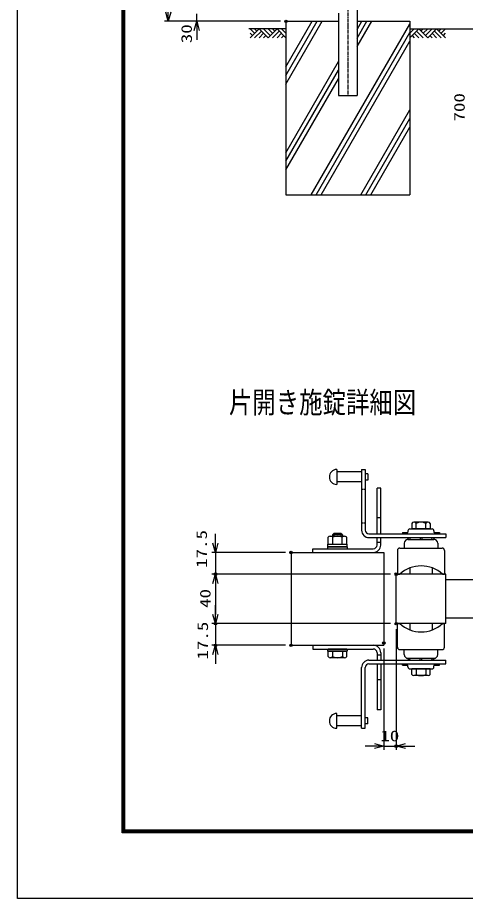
# Model space of a CAD drawing. Units: millimetres, scale not verified, with parts at other scales. Extents: x -6300 to 6300, y -4454 to 4456.
# Drawn here: x -6300 to -4491, y -4454 to -897 of the extents above; entities that cross this region are included whole.
import ezdxf
from ezdxf.enums import TextEntityAlignment as Align

# ---------------------------------------------------------------- set-up
doc = ezdxf.new("R2010")
doc.units = ezdxf.units.MM
doc.header["$LTSCALE"] = 20
doc.header["$PDMODE"] = 32
doc.header["$PDSIZE"] = 10
doc.linetypes.add('USER2', pattern=[0.375, 0.25, -0.125])
doc.linetypes.add('USER3', pattern=[1.125, 0.75, -0.125, 0.125, -0.125])
for name, color, linetype, lineweight in [('0-0_WAKU', 7, 'Continuous', 25), ('0-1_0', 4, 'Continuous', 25), ('0-7_LAYER03', 7, 'Continuous', 25), ('0-8_EXTCNT-LMEC0', 4, 'Continuous', 25), ('0-9_EXTCNT-L', 7, 'Continuous', 25), ('0-B_六角ボルト', 2, 'Continuous', 25)]:
    doc.layers.add(name, color=color, linetype=linetype, lineweight=lineweight)
doc.layers.add('0-2_DEFPOINTS', color=7, linetype='Continuous')
doc.layers.add('0-D_D-TITLE', color=7, linetype='Continuous')
doc.styles.add('ＭＳ ゴシック', font='')
doc.styles.get('ＭＳ ゴシック').set_extended_font_data('MS Gothic')

# ---------------------------------------------------------------- blocks, each defined once
blk = doc.blocks.new('_Open30')
at = {"layer": '0-1_0', "color": 2}
blk.add_line((0, 0), (-20, 0), dxfattribs=at)
blk.add_lwpolyline([(-20, 5.36), (0, 0), (-20, -5.36)], dxfattribs=at)

msp = doc.modelspace()

# ---------------------------------------------------------------- linework, layer by layer
at = {"layer": '0-0_WAKU', "color": 3}
msp.add_lwpolyline([(-6300.31, 4456.33), (6299.69, 4456.33), (6299.69, -4453.67), (-6300.31, -4453.67)], close=True, dxfattribs=at)
at = {"layer": '0-1_0', "color": 7, "linetype": 'USER3'}
msp.add_line((-4966.15, 1507.35), (-4966.15, -1211.96), dxfattribs=at)
at = {"layer": '0-1_0', "color": 7}
for p, q in [((-4928.65, 157.82), (-4928.65, -1211.96)), ((-5003.65, -878.36), (-5003.65, -1211.96)), ((-5216.15, -911.96), (-5216.15, -1611.96)), ((-5216.15, -911.96), (-5003.65, -911.96)), ((-5216.15, -1165.54), (-5069.75, -911.96)), ((-5216.15, -1130.9), (-5089.75, -911.96)), ((-5216.15, -1096.26), (-5109.75, -911.96)), ((-5113.89, -1611.96), (-4716.15, -923.05)), ((-4928.65, -911.96), (-4716.15, -911.96)), ((-4928.65, -1013.98), (-4869.75, -911.96)), ((-4928.65, -979.34), (-4889.75, -911.96)), ((-4928.65, -944.7), (-4909.75, -911.96)), ((-4716.15, -911.96), (-4716.15, -1611.96)), ((-5093.89, -1611.96), (-4716.15, -957.69)), ((-5073.89, -1611.96), (-4716.15, -992.33)), ((-5216.15, -1442.67), (-5003.65, -1074.61)), ((-5216.15, -1477.31), (-5003.65, -1109.25)), ((-5216.15, -1511.95), (-5003.65, -1143.89)), ((-5003.65, -1211.96), (-4928.65, -1211.96)), ((-4913.89, -1611.96), (-4716.15, -1269.46)), ((-4893.89, -1611.96), (-4716.15, -1304.1)), ((-4873.89, -1611.96), (-4716.15, -1338.74)), ((-5216.15, -1611.96), (-4716.15, -1611.96)), ((-5045.88, -3023.76), (-5045.88, -2994.76)), ((-5037.27, -2991.26), (-4979.54, -2991.26)), ((-5027.13, -3023.76), (-5027.13, -2994.76)), ((-4989.63, -3023.76), (-4989.63, -2994.76)), ((-4970.88, -3023.76), (-4970.88, -2994.76)), ((-5048.38, -3033.76), (-5048.38, -3041.76)), ((-5048.38, -3041.76), (-4968.38, -3041.76)), ((-5046.88, -3023.76), (-4969.88, -3023.76)), ((-5046.88, -3033.76), (-5046.88, -3023.76)), ((-4969.88, -3033.76), (-5046.88, -3033.76)), ((-5045.88, -3023.76), (-4970.88, -3023.76)), ((-4969.88, -3023.76), (-4969.88, -3033.76)), ((-4715.89, -3119.5), (-4715.89, -3144.26)), ((-4625.89, -3118.89), (-4625.89, -3144.26)), ((-4770.88, -3344.26), (-4770.88, -3144.26)), ((-4570.9, -3144.26), (-4770.88, -3144.26)), ((-4570.9, -3344.26), (-4570.9, -3144.26)), ((-3983.93, -3166.76), (-4570.9, -3166.76)), ((-3983.93, -3321.76), (-4570.9, -3321.76)), ((-4570.9, -3344.26), (-4770.88, -3344.26)), ((-4715.89, -3344.26), (-4715.89, -3369.02)), ((-4625.89, -3344.26), (-4625.89, -3369.64)), ((-5048.38, -3446.76), (-5048.38, -3454.76)), ((-5048.38, -3446.76), (-4968.38, -3446.76)), ((-5045.88, -3446.76), (-4970.88, -3446.76)), ((-4968.38, -3446.76), (-4968.38, -3454.76)), ((-5048.38, -3454.76), (-4968.38, -3454.76))]:
    msp.add_line(p, q, dxfattribs=at)
at = {"layer": '0-1_0', "color": 2}
for p, q in [((-5576.58, -911.96), (-5576.58, -881.96)), ((-5576.58, -949.46), (-5576.58, -986.96)), ((-4848.38, -2981.76), (-4848.38, -2796.76)), ((-4833.38, -2796.76), (-4848.38, -2796.76)), ((-4833.38, -2981.76), (-4833.38, -2796.76)), ((-4833.38, -2916.76), (-4848.38, -2916.76)), ((-5501.13, -3019.26), (-5501.13, -2981.76)), ((-4745.89, -2976.76), (-4725.89, -2976.76)), ((-4745.89, -2976.76), (-4745.89, -2981.76)), ((-4745.89, -2981.76), (-4725.89, -2981.76)), ((-4723.39, -2969.26), (-4723.39, -2974.26)), ((-4715.89, -2961.76), (-4625.89, -2961.76)), ((-4618.39, -2969.26), (-4618.39, -2974.26)), ((-4615.89, -2976.76), (-4595.89, -2976.76)), ((-4615.89, -2981.76), (-4595.89, -2981.76)), ((-4595.89, -2976.76), (-4595.89, -2981.76)), ((-4848.38, -3026.76), (-4848.38, -2996.76)), ((-4833.38, -3016.76), (-4848.38, -3016.76)), ((-4833.38, -3026.76), (-4833.38, -2996.76)), ((-5501.13, -3056.76), (-5501.13, -3144.26)), ((-5108.38, -3041.76), (-4863.38, -3041.76)), ((-5108.38, -3056.76), (-5108.38, -3041.76)), ((-5108.38, -3056.76), (-4863.38, -3056.76)), ((-5501.13, -3181.76), (-5501.13, -3219.26)), ((-5501.13, -3181.76), (-5501.13, -3306.76)), ((-5501.13, -3306.76), (-5501.13, -3269.26)), ((-5501.13, -3344.26), (-5501.13, -3431.76)), ((-5108.38, -3431.76), (-4863.38, -3431.76)), ((-5108.38, -3431.76), (-5108.38, -3446.76)), ((-5108.38, -3446.76), (-4863.38, -3446.76)), ((-5501.13, -3469.26), (-5501.13, -3506.76)), ((-4848.38, -3461.76), (-4848.38, -3491.76)), ((-4833.38, -3471.76), (-4848.38, -3471.76)), ((-4833.38, -3461.76), (-4833.38, -3491.76)), ((-4848.38, -3506.76), (-4848.38, -3691.76)), ((-4833.38, -3506.76), (-4833.38, -3691.76)), ((-4745.89, -3506.76), (-4725.89, -3506.76)), ((-4745.89, -3511.76), (-4745.89, -3506.76)), ((-4745.89, -3511.76), (-4725.89, -3511.76)), ((-4723.39, -3519.26), (-4723.39, -3514.26)), ((-4618.39, -3519.26), (-4618.39, -3514.26)), ((-4615.89, -3506.76), (-4595.89, -3506.76)), ((-4615.89, -3511.76), (-4595.89, -3511.76)), ((-4595.89, -3511.76), (-4595.89, -3506.76)), ((-4715.89, -3526.76), (-4625.89, -3526.76)), ((-4833.38, -3571.76), (-4848.38, -3571.76)), ((-4833.38, -3691.76), (-4848.38, -3691.76)), ((-4858.38, -3838.84), (-4895.88, -3838.84)), ((-4820.88, -3838.84), (-4770.88, -3838.84)), ((-4733.38, -3838.84), (-4695.88, -3838.84))]:
    msp.add_line(p, q, dxfattribs=at)
at = {"layer": '0-1_0', "color": 1}
for p, q in [((-5238.65, -911.96), (-5706.63, -911.96)), ((-5238.65, -911.96), (-5591.58, -911.96)), ((-5218.38, -3056.76), (-5516.13, -3056.76)), ((-4793.38, -3144.26), (-5516.13, -3144.26)), ((-4793.38, -3144.26), (-5516.13, -3144.26)), ((-4793.38, -3344.26), (-5516.13, -3344.26)), ((-4793.38, -3344.26), (-5516.13, -3344.26)), ((-4770.88, -3366.76), (-4770.88, -3853.84)), ((-5218.38, -3431.76), (-5516.13, -3431.76)), ((-4820.88, -3444.76), (-4820.88, -3853.84))]:
    msp.add_line(p, q, dxfattribs=at)
at = {"layer": '0-1_0', "color": 3}
for p, q in [((-5010.89, -2721.76), (-5010.89, -2781.76)), ((-4910.89, -2731.76), (-5010.89, -2731.76)), ((-4910.89, -2721.76), (-4895.89, -2721.76)), ((-4910.89, -2721.76), (-4910.89, -2966.76)), ((-4895.89, -2721.76), (-4895.89, -2966.76)), ((-4910.89, -2771.76), (-5010.89, -2771.76)), ((-4885.89, -2739.26), (-4895.89, -2739.26)), ((-4885.89, -2764.26), (-4895.89, -2764.26)), ((-4885.89, -2739.26), (-4885.89, -2764.26)), ((-4880.89, -2981.76), (-4570.89, -2981.76)), ((-4570.89, -2981.76), (-4570.89, -2996.76)), ((-4880.89, -2996.76), (-4570.89, -2996.76)), ((-4880.89, -3491.76), (-4570.89, -3491.76)), ((-4880.89, -3506.76), (-4570.89, -3506.76)), ((-4570.89, -3506.76), (-4570.89, -3491.76)), ((-4910.89, -3766.76), (-4910.89, -3521.76)), ((-4895.89, -3766.76), (-4895.89, -3521.76)), ((-5010.89, -3766.76), (-5010.89, -3706.76)), ((-4910.89, -3716.76), (-5010.89, -3716.76)), ((-4885.89, -3724.26), (-4895.89, -3724.26)), ((-4885.89, -3749.26), (-4885.89, -3724.26)), ((-4910.89, -3756.76), (-5010.89, -3756.76)), ((-4910.89, -3766.76), (-4895.89, -3766.76)), ((-4885.89, -3749.26), (-4895.89, -3749.26))]:
    msp.add_line(p, q, dxfattribs=at)
at = {"layer": '0-1_0', "color": 3, "linetype": 'USER2'}
for p, q in [((-4910.89, -2801.76), (-4895.89, -2801.76)), ((-4910.89, -2936.76), (-4895.89, -2936.76))]:
    msp.add_line(p, q, dxfattribs=at)
at = {"layer": '0-1_0', "color": 5}
for p, q in [((-4738.39, -3019.26), (-4738.39, -3039.26)), ((-4727.28, -3004.78), (-4719.17, -2996.76)), ((-4723.39, -3004.26), (-4618.39, -3004.26)), ((-4719.17, -2996.76), (-4713.9, -3002.1)), ((-4716.09, -3004.26), (-4713.9, -3002.1)), ((-4674.64, -2996.76), (-4674.64, -3004.26)), ((-4674.64, -2996.76), (-4667.14, -2996.76)), ((-4667.14, -2996.76), (-4667.14, -3004.26)), ((-4622.61, -2996.76), (-4627.88, -3002.1)), ((-4625.69, -3004.26), (-4627.88, -3002.1)), ((-4614.5, -3004.78), (-4622.61, -2996.76)), ((-4603.39, -3019.26), (-4603.39, -3039.26)), ((-4738.39, -3039.26), (-4603.39, -3039.26)), ((-4738.39, -3449.26), (-4603.39, -3449.26)), ((-4738.39, -3469.26), (-4738.39, -3449.26)), ((-4603.39, -3469.26), (-4603.39, -3449.26)), ((-4727.28, -3483.75), (-4719.17, -3491.76)), ((-4723.39, -3484.26), (-4618.39, -3484.26)), ((-4716.09, -3484.26), (-4713.9, -3486.43)), ((-4674.64, -3491.76), (-4674.64, -3484.26)), ((-4667.14, -3491.76), (-4667.14, -3484.26)), ((-4625.69, -3484.26), (-4627.88, -3486.43)), ((-4614.5, -3483.75), (-4622.61, -3491.76)), ((-4719.17, -3491.76), (-4713.9, -3486.43)), ((-4674.64, -3491.76), (-4667.14, -3491.76)), ((-4622.61, -3491.76), (-4627.88, -3486.43))]:
    msp.add_line(p, q, dxfattribs=at)
at = {"layer": '0-1_0'}
for p, q in [((-4765.89, -3049.26), (-4765.89, -3144.26)), ((-4755.89, -3039.26), (-4585.89, -3039.26)), ((-4575.89, -3049.26), (-4575.89, -3144.26)), ((-4765.89, -3144.26), (-4756.73, -3144.26)), ((-4583.39, -3144.26), (-4575.89, -3144.26)), ((-4765.89, -3344.26), (-4756.73, -3344.26)), ((-4765.89, -3439.26), (-4765.89, -3344.26)), ((-4583.39, -3344.26), (-4575.89, -3344.26)), ((-4575.89, -3439.26), (-4575.89, -3344.26)), ((-4755.89, -3449.26), (-4585.89, -3449.26))]:
    msp.add_line(p, q, dxfattribs=at)
at = {"layer": '0-1_0', "color": 7}
for points in [[(-5877.31, 4191.15), (5875.4, 4191.15), (5875.4, -4188.49), (-5877.31, -4188.49)], [(-5874.66, 4188.5), (5872.75, 4188.5), (5872.75, -4185.84), (-5874.66, -4185.84)], [(-5872.01, 4185.85), (5870.1, 4185.85), (5870.1, -4183.19), (-5872.01, -4183.19)], [(-5869.36, 4183.2), (5867.45, 4183.2), (5867.45, -4180.53), (-5869.36, -4180.53)], [(-5866.7, 4180.55), (5864.8, 4180.55), (5864.8, -4177.88), (-5866.7, -4177.88)]]:
    msp.add_lwpolyline(points, close=True, dxfattribs=at)
msp.add_lwpolyline([(-5048.38, -3033.76), (-4968.38, -3033.76), (-4968.38, -3041.76)], dxfattribs=at)
at = {"layer": '0-1_0', "color": 3}
for centre, radius, start, end in [((-5010.89, -2751.76), 30, 90, 270), ((-4880.89, -2966.76), 30, 180, 270), ((-4880.89, -2966.76), 15, 180, 270), ((-4880.89, -3521.76), 30, 90, 180), ((-4880.89, -3521.76), 15, 90, 180), ((-5010.89, -3736.76), 30, 90, 270)]:
    msp.add_arc(centre, radius, start, end, dxfattribs=at)
at = {"layer": '0-1_0', "color": 2}
for centre, radius, start, end in [((-4725.89, -2974.26), 2.5, 270, 0), ((-4715.89, -2969.26), 7.5, 90, 180), ((-4625.89, -2969.26), 7.5, 0, 90), ((-4615.89, -2974.26), 2.5, 180, 270), ((-4863.38, -3026.76), 30, 270, 0), ((-4863.38, -3026.76), 15, 270, 0), ((-4863.38, -3461.76), 30, 0, 90), ((-4863.38, -3461.76), 15, 0, 90), ((-4725.89, -3514.26), 2.5, 0, 90), ((-4715.89, -3519.26), 7.5, 180, 270), ((-4625.89, -3519.26), 7.5, 270, 0), ((-4615.89, -3514.26), 2.5, 90, 180)]:
    msp.add_arc(centre, radius, start, end, dxfattribs=at)
at = {"layer": '0-1_0', "color": 7}
for centre, radius, start, end in [((-5036.51, -3005.49), 14.24, 48.83491, 131.16509), ((-5008.38, -3043.24), 51.97, 68.85295, 111.14705), ((-4980.26, -3005.5), 14.25, 48.86505, 131.13495)]:
    msp.add_arc(centre, radius, start, end, dxfattribs=at)
at = {"layer": '0-1_0', "color": 5}
for centre, start, end in [((-4723.39, -3019.26), 90, 180), ((-4618.39, -3019.26), 0, 90), ((-4723.39, -3469.26), 180, 270), ((-4618.39, -3469.26), 270, 0)]:
    msp.add_arc(centre, 15, start, end, dxfattribs=at)
at = {"layer": '0-1_0'}
for centre, radius, start, end in [((-4755.89, -3049.26), 10, 90, 180), ((-4585.89, -3049.26), 10, 0, 90), ((-4670.06, -3241.16), 130, 48.18793, 131.81207), ((-4670.06, -3247.37), 130, 228.18793, 311.81207), ((-4755.89, -3439.26), 10, 180, 270), ((-4585.89, -3439.26), 10, 270, 0)]:
    msp.add_arc(centre, radius, start, end, dxfattribs=at)
at = {"layer": '0-2_DEFPOINTS'}
for p in [(-5216.15, -911.96), (-5216.15, -911.96), (-5195.88, -3056.76), (-5501.13, -3144.26), (-4770.88, -3144.26), (-5501.13, -3344.26), (-4770.88, -3344.26), (-5501.13, -3431.76), (-5195.88, -3431.76), (-4820.88, -3422.26), (-4770.88, -3838.84)]:
    msp.add_point(p, dxfattribs=at)
at = {"layer": '0-7_LAYER03'}
for p, q in [((-5216.15, -941.96), (-5366.15, -941.96)), ((-4716.15, -941.96), (-4173.65, -941.96))]:
    msp.add_line(p, q, dxfattribs=at)
at = {"layer": '0-8_EXTCNT-LMEC0'}
for p, q in [((-5342.8, -960.05), (-5360.89, -941.96)), ((-5360.89, -978.15), (-5324.71, -941.96)), ((-5351.85, -969.1), (-5360.89, -960.05)), ((-5333.75, -951.01), (-5342.8, -941.96)), ((-5315.66, -951.01), (-5342.8, -978.15)), ((-5288.52, -978.15), (-5324.71, -941.96)), ((-5306.62, -960.05), (-5324.71, -978.15)), ((-5279.48, -969.1), (-5306.62, -941.96)), ((-5270.43, -960.05), (-5288.52, -941.96)), ((-5288.52, -978.15), (-5252.34, -941.96)), ((-5261.38, -951.01), (-5270.43, -941.96)), ((-5243.29, -951.01), (-5270.43, -978.15)), ((-5216.15, -978.15), (-5252.34, -941.96)), ((-5234.24, -960.05), (-5252.34, -978.15)), ((-5216.15, -960.05), (-5234.24, -941.96)), ((-4716.15, -960.05), (-4698.06, -941.96)), ((-4716.15, -978.15), (-4679.96, -941.96)), ((-4698.06, -960.05), (-4679.96, -978.15)), ((-4689.01, -951.01), (-4661.87, -978.15)), ((-4643.78, -978.15), (-4679.96, -941.96)), ((-4670.92, -951.01), (-4661.87, -941.96)), ((-4661.87, -960.05), (-4643.78, -941.96)), ((-4652.83, -969.1), (-4625.69, -941.96)), ((-4643.78, -978.15), (-4607.59, -941.96)), ((-4625.69, -960.05), (-4607.59, -978.15)), ((-4616.64, -951.01), (-4589.5, -978.15)), ((-4571.41, -978.15), (-4607.59, -941.96)), ((-4598.55, -951.01), (-4589.5, -941.96)), ((-4589.5, -960.05), (-4571.41, -941.96)), ((-4580.45, -969.1), (-4571.41, -960.05)), ((-5297.57, -969.1), (-5306.62, -978.15)), ((-5225.2, -969.1), (-5234.24, -978.15)), ((-4707.1, -969.1), (-4698.06, -978.15)), ((-4634.73, -969.1), (-4625.69, -978.15))]:
    msp.add_line(p, q, dxfattribs=at)
at = {"layer": '0-9_EXTCNT-L'}
for p, q in [((-5195.88, -3056.76), (-4820.88, -3056.76)), ((-5195.88, -3056.76), (-5195.88, -3431.76)), ((-4820.88, -3056.76), (-4820.88, -3431.76)), ((-5195.88, -3431.76), (-4820.88, -3431.76))]:
    msp.add_line(p, q, dxfattribs=at)
at = {"layer": '0-B_六角ボルト', "color": 6}
for p, q in [((-4708.39, -2939.32), (-4708.39, -2961.76)), ((-4642.14, -2934.26), (-4699.64, -2934.26)), ((-4690.89, -2961.76), (-4690.89, -2939.32)), ((-4650.89, -2961.76), (-4650.89, -2939.32)), ((-4633.39, -2939.32), (-4633.39, -2961.76)), ((-4633.39, -2961.76), (-4708.39, -2961.76)), ((-4633.39, -3526.76), (-4708.39, -3526.76)), ((-4708.39, -3549.21), (-4708.39, -3526.76)), ((-4642.14, -3554.26), (-4699.64, -3554.26)), ((-4690.89, -3526.76), (-4690.89, -3549.21)), ((-4650.89, -3526.76), (-4650.89, -3549.21)), ((-4633.39, -3549.21), (-4633.39, -3526.76))]:
    msp.add_line(p, q, dxfattribs=at)
at = {"layer": '0-B_六角ボルト'}
for p, q in [((-5028.38, -2985.76), (-5022.38, -2979.76)), ((-5028.38, -2985.76), (-5028.38, -2991.26)), ((-4988.38, -2985.76), (-5028.38, -2985.76)), ((-4994.38, -2979.76), (-5022.38, -2979.76)), ((-5022.38, -2979.76), (-5022.38, -2991.26)), ((-4994.38, -2979.76), (-4994.38, -2991.26)), ((-4988.38, -2985.76), (-4994.38, -2979.76)), ((-4988.38, -2985.76), (-4988.38, -2991.26)), ((-4970.88, -3446.76), (-5045.88, -3446.76)), ((-4970.88, -3454.76), (-5045.88, -3454.76)), ((-5045.88, -3477.21), (-5045.88, -3454.76)), ((-4979.63, -3482.26), (-5037.13, -3482.26)), ((-5028.38, -3454.76), (-5028.38, -3477.21)), ((-4988.38, -3454.76), (-4988.38, -3477.21)), ((-4970.88, -3477.21), (-4970.88, -3454.76))]:
    msp.add_line(p, q, dxfattribs=at)
at = {"layer": '0-B_六角ボルト', "color": 6}
for centre, radius, start, end in [((-4699.64, -2944.37), 10.1, 30, 150), ((-4670.89, -2976.38), 42.12, 61.64827, 118.35173), ((-4642.14, -2944.37), 10.1, 30, 150), ((-4699.64, -3544.16), 10.1, 210, 330), ((-4670.89, -3512.15), 42.12, 241.64827, 298.35173), ((-4642.14, -3544.16), 10.1, 210, 330)]:
    msp.add_arc(centre, radius, start, end, dxfattribs=at)
at = {"layer": '0-B_六角ボルト'}
for centre, radius, start, end in [((-5037.13, -3472.16), 10.1, 210, 330), ((-5008.38, -3440.15), 42.12, 241.64827, 298.35173), ((-4979.63, -3472.16), 10.1, 210, 330)]:
    msp.add_arc(centre, radius, start, end, dxfattribs=at)

# ---------------------------------------------------------------- block references
at = {"layer": '0-1_0', "xscale": 1.875, "yscale": 1.875}
for p, rotation in [((-5691.63, -911.96), 270), ((-5576.58, -911.96), 90), ((-5501.13, -3056.76), 270), ((-5501.13, -3144.26), 90), ((-5501.13, -3144.26), 90), ((-5501.13, -3344.26), 270), ((-5501.13, -3344.26), 270), ((-5501.13, -3431.76), 90), ((-4770.88, -3838.84), 180)]:
    msp.add_blockref('_Open30', p, dxfattribs=dict(at, rotation=rotation))
msp.add_blockref('_Open30', (-4820.88, -3838.84), dxfattribs=at)

# ---------------------------------------------------------------- texts
at = {"layer": '0-1_0', "color": 3, "style": 'ＭＳ ゴシック', "width": 1.3}
for s, p in [('30', (-5583.25, -1000.3)), ('700', (-4481.13, -1316.6)), ('17.5', (-5522.43, -3119.07)), ('40', (-5507.81, -3280.69)), ('17.5', (-5518.1, -3489.28))]:
    msp.add_text(s, height=43.26, rotation=90, dxfattribs=at).set_placement(p, align=Align.BOTTOM_LEFT)
msp.add_text('10', height=43.26, dxfattribs=at).set_placement((-4835.04, -3832.17), align=Align.BOTTOM_LEFT)
at = {"layer": '0-D_D-TITLE', "style": 'ＭＳ ゴシック', "width": 0.8}
msp.add_text('片開き施錠詳細図', height=86.66, dxfattribs=at).set_placement((-5446.68, -2520.14), align=Align.BOTTOM_LEFT)

doc.saveas('drawing.dxf')
